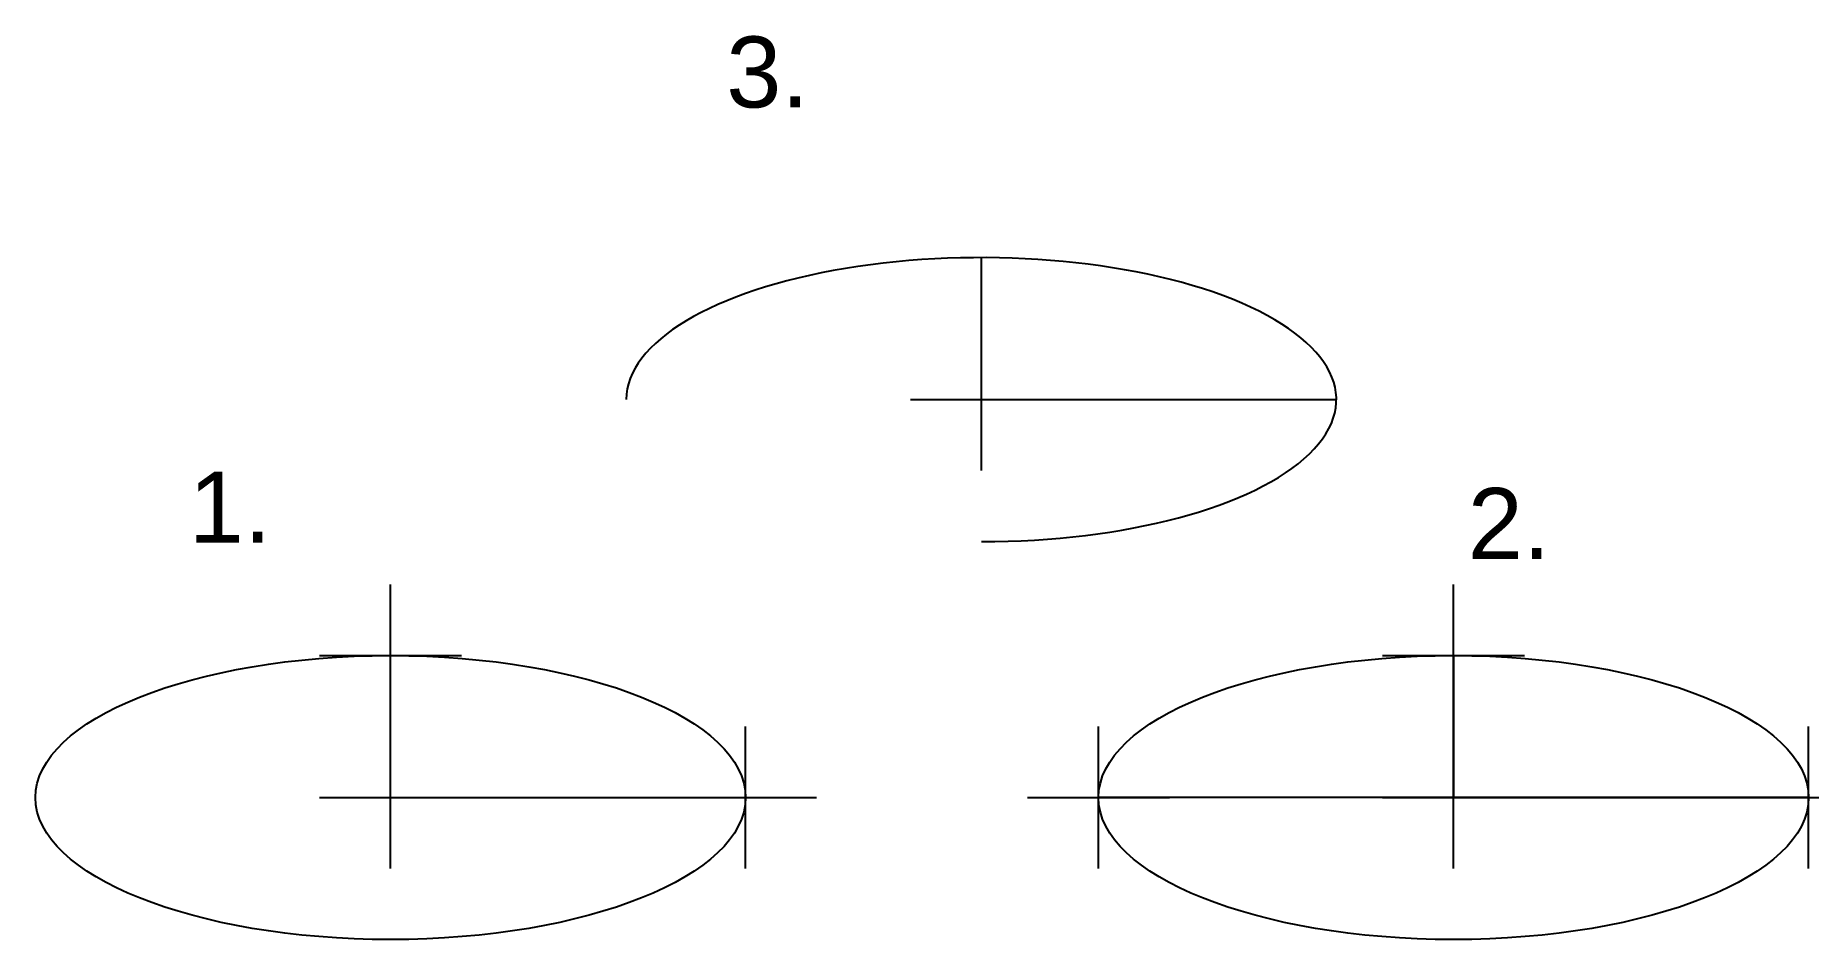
# Model space of a CAD drawing. Header units: millimetres. Extents: x 0 to 25, y 3 to 15.7.
import ezdxf

# ---------------------------------------------------------------- set-up
doc = ezdxf.new("R2010")
doc.units = ezdxf.units.MM
doc.header["$MEASUREMENT"] = 0
doc.header["$PDMODE"] = 2
doc.layers.get('0').update_dxf_attribs({"true_color": 0xc2ced6})
doc.styles.get("Standard").update_dxf_attribs({"font": 'arial.ttf'})

msp = doc.modelspace()

# ---------------------------------------------------------------- linework, layer by layer
for p, q in [((13.36, 10.606), (13.36, 12.606)), ((13.36, 10.606), (18.36, 10.606)), ((5.039, 5.002), (5.039, 7.002)), ((20.01, 7.002), (20.01, 5.002)), ((5.039, 5.002), (10.039, 5.002)), ((25.01, 5.002), (15.01, 5.002)), ((20.01, 5.002), (25.01, 5.002))]:
    msp.add_line(p, q)
msp.add_ellipse((13.36, 10.606), major_axis=(5, 0), ratio=0.4, start_param=4.712389, end_param=9.424778)
for centre, major_axis in [((5.039, 5.002), (5, 0)), ((20.01, 5.002), (-5, 0))]:
    msp.add_ellipse(centre, major_axis=major_axis, ratio=0.4)
for p in [(13.36, 10.606), (5.039, 7.002), (20.01, 7.002), (5.039, 5.002), (10.039, 5.002), (15.01, 5.002), (20.01, 5.002), (25.01, 5.002)]:
    msp.add_point(p)

# ---------------------------------------------------------------- texts
at = {"char_height": 1, "attachment_point": 1}
for s, width, insert in [('3.', 5.23413, (9.767, 15.721)), ('1.', 3.51508, (2.198, 9.593)), ('2.', 2.46312, (20.21, 9.362))]:
    msp.add_mtext_dynamic_manual_height_columns(s, width=width, gutter_width=1, heights=[0], dxfattribs=dict(at, insert=insert))

doc.saveas('drawing.dxf')
